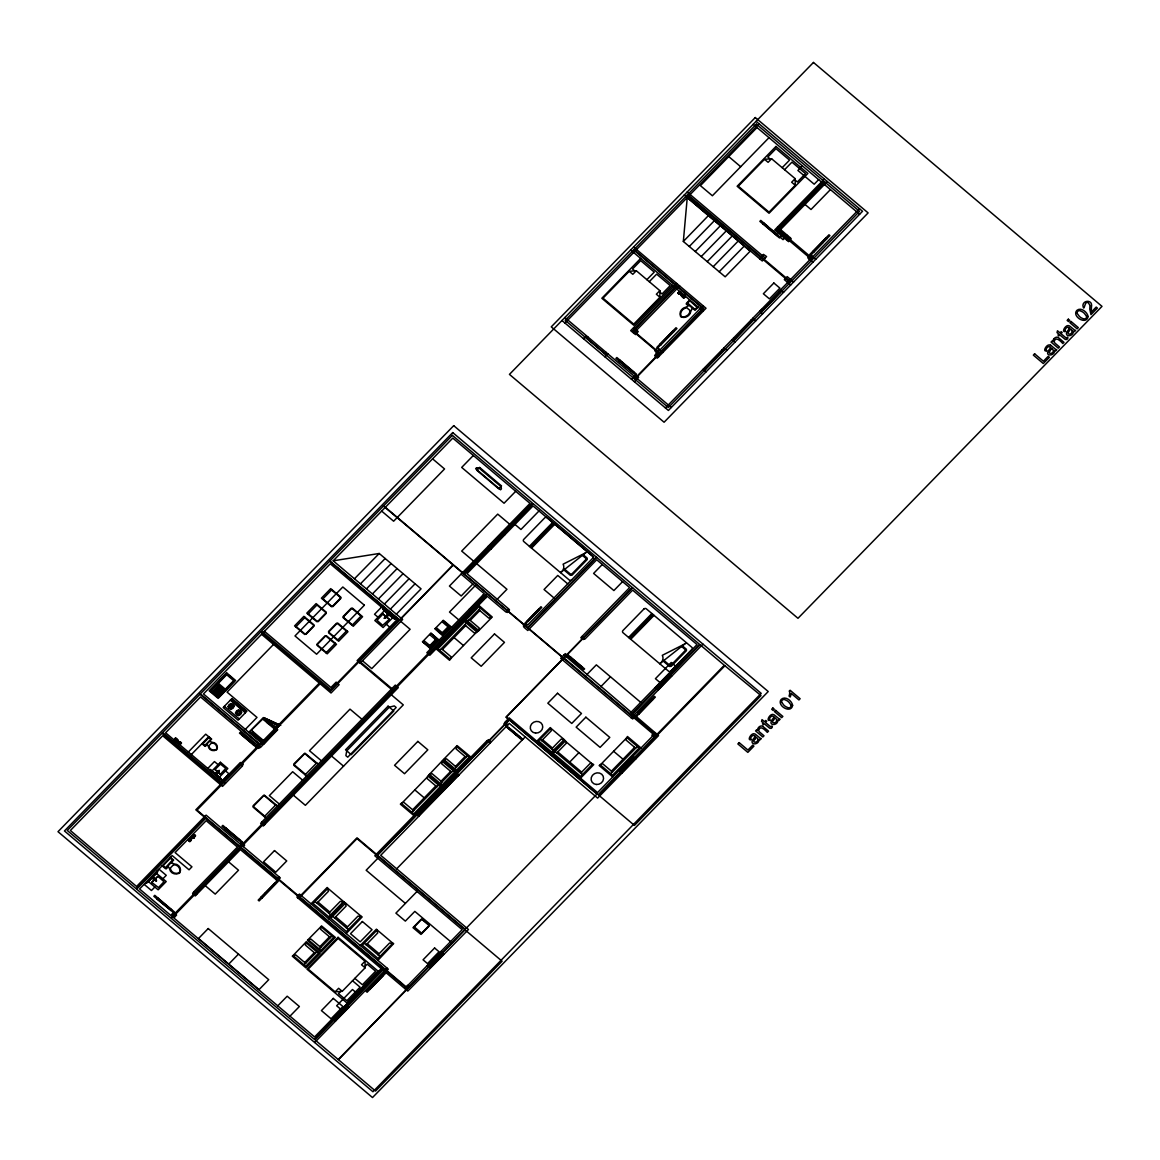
<?xml version="1.0" encoding="UTF-8"?>
<svg xmlns="http://www.w3.org/2000/svg" width="1160" height="1160" viewBox="0 0 1160 1160"><rect width="100%" height="100%" fill="white"/><g stroke="black" fill="none" stroke-linecap="round" stroke-linejoin="round"><path stroke-width="1.5" d="M218.196 770.994L219.24 770.849L217.123 773.14M385.642 617.773L384.221 618.135L385.25 616.975M232.406 706.541C228.708 710.384 230.332 702.09 232.551 706.512M240.004 713.009L240.018 712.312M1054.44 350.595C1055.411 355.569 1045.305 357.019 1048.031 351.291A8.323 7.569 -23.4 0 1 1048.538 350.523L1048.944 349.972A17.965 16.341 -23.4 0 0 1050.685 347.449L1050.627 347.406M238.67 711.602L239.859 712.269M683.341 241.454L687.257 197.533L750.158 251.198L725.174 276.82L683.341 241.454L708.426 215.586M155.077 880.266L156.556 880.933L155.744 879.613M202.942 743.748L208.771 737.659L210.685 738.876M210.83 739.225L205.044 745.242L203.087 744.082M387.005 615.003C386.99 614.409 388.252 615.293 387.947 615.815M217.268 773.198L218.283 771.676M328.599 918.706L344.404 901.929L343.447 901.668L328.729 916.762L313.07 903.524L327.787 888.43L327.178 887.472L311.01 903.829M430.534 648.774L422.399 641.625L430.433 647.816L438.06 640.001L430.78 633.085L439.089 639.986M377.885 960.364L393.689 943.587L392.733 943.327L378.015 958.421L362.355 945.183L377.072 930.088L376.463 929.145L360.296 945.502M551.449 753.58L564.615 739.616L551.565 751.97L538.501 740.936L550.768 728.364L550.26 727.566L536.79 741.197M238.786 711.471C235.552 711.515 238.38 715.879 239.844 713.038M214.977 769.558L220.298 774.402L225.736 768.369L220.458 764.106L215.006 769.529L220.53 774.329M389.267 619.324L383.003 614.017L389.296 619.309L382.684 625.356L377.029 620.296L382.974 614.046M692.433 308.111L690.867 311.214A6.974 6.351 -23.4 0 1 681.428 317.144A2.291 2.088 -23.4 0 1 680.572 316.433A6.974 6.351 -23.4 0 1 686.01 307.11L689.185 305.356M386.802 615.438L385.526 616.975M278.618 726.145L279.024 725.435L263.871 718.49L263.45 719.2L278.618 726.145L277.124 727.929L268.192 723.579M191.661 836.781L193.662 834.403M344.404 902.48L345.535 903.104L330.745 918.299L346.405 931.538L361.123 916.443L362.195 916.908L346.274 933.481M754.58 739.558C751.042 743.241 759.278 743.183 757.611 738.688A4.451 4.045 -23.4 0 0 756.552 737.485L756.131 737.078A14.108 12.847 -23.4 0 1 754.623 739.442L754.653 739.457M427.213 777.157L427.185 778.621L436.87 786.799M773.488 720.128C769.761 723.738 777.939 724.058 776.489 719.447A4.451 4.045 -23.4 0 0 775.387 718.156L774.981 717.736A14.108 12.847 -23.4 0 1 773.459 720.099M1050.133 350.625C1046.392 354.423 1054.745 354.394 1053.091 349.856A4.451 4.045 -23.4 0 0 1052.033 348.667M216.108 772.748L218.283 771.588M451.11 658.227L451.037 656.777L441.423 648.643M626.023 738.543L625.994 739.993L635.665 748.185M386.672 615.308L384.554 618.12M278.4 726.029L277.08 727.552L267.235 722.811M217.079 773.517L216.644 773.821M225.46 783.377L165.59 732.772L200.535 696.928L260.391 747.533L263.305 744.546L203.45 693.941L330.281 563.803L396.735 619.976L357.12 660.62L360.107 663.158L402.636 619.512L333.195 560.816L452.791 438.103L530.018 503.382L449.427 586.061L461.187 595.993L472.83 584.046M564.963 323.017L759.089 123.83M757.031 127.542L700.408 185.643L712.385 195.764L769.008 137.663M210.555 690.142L226.069 674.207M226.099 675.323L211.033 690.765L218.022 696.682L233.073 681.225M212.323 691.867L218.834 685.183M212.526 692.027L219.037 685.357M213.179 692.592L219.689 685.908M213.382 692.766L219.893 686.082M213.991 693.26L220.487 686.589M214.18 693.433L220.69 686.764M214.817 693.97L221.328 687.3M215.02 694.144L221.531 687.474M215.615 694.651L222.125 687.967M640.654 258.433L601.837 298.265L633.751 325.25L672.582 285.418M215.818 694.825L222.329 688.141M629.213 271.281L603.011 298.163L633.737 324.147L659.938 297.264L659.851 290.638L636.303 270.73L629.213 271.281L632.809 274.311L636.303 270.73M216.412 695.318L222.923 688.649M216.615 695.492L223.126 688.822M174.029 739.906L176.436 741.617M174.71 739.196L175.812 738.064L176.799 738.905L175.711 740.036M174.913 739.37L175.812 738.441M217.225 696L223.72 689.315M217.413 696.174L223.923 689.49L218.138 684.603M174.145 740.703L176.117 738.688M176.407 738.949L175.073 740.689M176.117 740.79A5.93 5.394 -23.4 0 0 177.175 739.486L177.944 740.138A5.93 5.394 -23.4 0 0 176.653 741.24L175.291 739.921M218.732 697.058L234.262 681.123M176.262 741.791L177.596 740.428L178.742 741.399L177.422 742.777M273.543 644.423L227.055 692.114L256.998 717.416L245.355 729.365M178.654 743.821L180.452 742.356M179.35 743.111L180.438 741.994L181.438 742.835L180.351 743.952M178.785 744.618L180.743 742.603M177.596 742.588L179.466 744.299L181.047 742.864M295.771 626.908L305.08 617.352M307.98 614.191L317.303 604.621M322.596 599.198L331.919 589.628M583.465 338.662L586.365 335.675M587.003 338.387L588.163 337.197M473.338 455.474L461.695 467.422L504.063 503.237L515.721 491.289M646.874 279.676L654.254 272.107L640.683 260.637L632.534 269.004L634.723 270.86M764.512 159.297L738.311 186.18L769.036 212.164L795.238 185.281L795.151 178.654L771.603 158.746L764.512 159.297L768.109 162.327L771.603 158.746M188.34 752.014L205.712 734.178L208.713 736.716L191.342 754.536M305.558 634.114L313.722 625.747M317.782 621.383L325.945 613.016M332.398 606.39L340.547 598.024M649.266 281.692L656.647 274.137L670.219 285.606L662.07 293.958L659.866 292.117M305.921 634.418L314.07 626.052M318.144 621.688L326.293 613.321M332.76 606.695L340.91 598.328M689.286 246.486L714.386 220.675M695.26 251.531L720.346 225.765M659.851 290.638L656.357 294.219L659.938 297.264M328.469 631.562L336.618 623.196M343.07 616.569L351.219 608.202M316.999 644.148L325.148 635.782M328.817 631.866L336.98 623.5M343.433 616.874L351.582 608.507M317.361 644.452L325.51 636.086M782.173 167.692L789.554 160.124L775.982 148.654L767.833 157.02L770.022 158.876M604.969 353.568L606.129 352.379M784.566 169.708L791.946 162.139L805.518 173.623L797.369 181.975L795.165 180.119M372.403 593.963L397.111 568.603M701.235 256.577L726.305 230.855M605.012 356.888L607.927 353.901M676.686 283.446L630.692 330.629L634.114 333.514L637.014 330.527M207.77 768.428L214.455 761.569L218.124 764.658M241.874 735.135L242.643 734.338M633.693 333.166L679.673 285.969M209.67 770.037L210.236 769.471L220.965 778.548L220.414 779.114M337.458 640.262L346.782 630.692M352.075 625.269L361.383 615.713M325.989 652.848L335.312 643.278M378.392 599.024L403.1 573.663M707.223 261.638L732.264 235.929M263.842 717.996L249.154 732.178L263.363 717.59L277.719 729.741L263.523 744.314L277.24 729.336M679.035 292.175L677.947 293.291L678.933 294.132L680.035 293.016M679.673 291.522L681.79 293.538M678.339 293.262L679.919 291.827M802.386 165.88L797.92 170.462L814.189 184.208L818.656 179.641M678.629 293.524L680.601 291.508M679.745 292.755L680.731 292.305M678.933 293.77L679.832 292.842M252.837 731.51L252.126 732.236L263.146 741.544L263.856 740.82M681.964 293.364L680.63 294.727L681.79 295.699L683.124 294.336M795.151 178.654L791.657 182.236L795.238 185.281M682.732 294.887A5.93 5.394 -23.4 0 1 681.442 295.988L682.211 296.641A5.93 5.394 -23.4 0 1 683.269 295.336M618.773 360.89L619.715 359.933M683.675 296.09L682.573 297.221L683.573 298.062L684.675 296.931M684.371 295.38L683.979 296.337M682.979 297.177L683.878 296.264M381.524 607.115L374.535 614.278L378.029 617.236M384.38 604.085L409.088 578.724M683.269 297.438L685.226 295.423M713.212 266.699L738.224 241.019M685.357 296.22L683.573 297.685M383.51 608.797L382.93 609.391L394.153 618.889L394.733 618.294M623.442 364.617L615.902 358.469L616.845 357.512L636.477 374.114L631.402 379.189M253.445 744.923L254.214 744.126M762.729 223.779L763.657 222.821M689.707 299.889L686.546 303.137L695.058 310.329L698.218 307.095M222.329 780.738L229.013 773.865L225.663 771.038M222.459 780.854L239.554 763.323L242.542 765.861L222.546 786.364L162.69 735.759L70.354 830.502L136.561 886.472L206.088 815.132L280.299 877.873L278.443 879.788M239.728 763.483L240.7 762.482L243.281 764.309L242.121 765.498M257.578 745.155L255.838 746.953L245.659 738.34M390.369 609.145L415.077 583.784M687.561 303.993L686.154 303.906L687.372 304.935L687.967 304.326M719.186 271.759L744.198 246.108M259.985 747.185L258.81 748.374L246.442 737.542M767.847 226.591L783.058 239.67L784.45 238.235M396.343 614.191L421.065 588.845L379.218 553.479L333.195 560.816M668.769 335.138L656.893 347.333L662.94 352.437M669.001 334.906L675.99 327.729L676.947 328.541L654.82 350.798L656.255 352.017M632.664 372.635L633.592 371.678M659.808 344.563L673.409 330.788M660.432 345.086L673.946 331.224M824.354 179.017L774.677 229.985L788.626 241.657L790.496 239.743M659.054 349.145L656.139 352.132L657.038 352.901M703.033 305.704L654.646 355.467L655.371 356.512L657.285 358.135L706.019 308.241L633.577 247.007M777.678 232.507L827.356 181.54M637.246 378.682L638.652 377.247L623.326 364.733M776.606 235.524L777.548 234.567M634.404 381.727L637.304 378.74M188.181 840.014L189.21 839.071L189.558 839.913M193.72 834.446L192.749 835.446L193.676 835.693M188.239 840.072L190.53 837.94M189.428 839.811L190.936 838.274M191.965 837.041L193.561 835.577M193.14 838.1L194.401 837.766L193.14 838.1A5.93 5.394 -23.4 0 0 192.038 836.955M155.947 879.845C158.528 882.789 149.466 877.467 155.425 879.759M155.527 880.498L154.207 878.091L155.425 879.657M762.308 255.577L763.468 254.388L766.586 256.577L762.265 260.986L684.24 195.025M781.579 235.799L779.491 237.96L759.843 221.357L760.786 220.4L767.963 226.475M151.713 882.514L157.847 876.308L164.01 881.702L158.514 887.574L151.67 882.368L157.948 876.394M759.756 258.868L762.671 255.881M830.43 189.588L811.014 209.511L805.026 204.45M784.624 238.38L787.524 235.393M154.86 887.038L151.452 890.517L144.275 884.457L159.065 869.26L166.257 875.336L162.907 878.772M488.331 546.722L501.917 532.788M787.133 240.512L790.047 237.524M790.25 239.554L791.178 238.597L777.591 226.998M490.724 548.752L504.31 534.803M157.659 897.767L156.731 898.724L170.825 910.237M224.793 828.762L225.721 827.805M538.994 510.98L520.956 529.496L514.967 524.436M253.547 806.157L263.726 795.702M294.306 764.338L304.5 753.869M474.991 585.872L449.486 612.045L458.809 619.918M422.878 641.422L430.447 633.534M443.018 635.955L434.884 628.822L443.265 620.281L451.574 627.183M423.052 641.567L424.429 641.001L430.375 646.018M430.679 633.751L430.2 635.086L436.146 640.102M435.536 628.764L436.914 628.198L442.859 633.215M443.163 620.948L442.685 622.282L448.615 627.299M170.607 910.455L171.549 909.498M238.685 840.507L239.612 839.55M812.87 251.691L826.384 237.829M429.824 645.554L435.58 639.639M442.308 632.751L448.064 626.835M809.651 255.939L807.781 257.853L812.856 262.247M813.392 252.14L827.008 238.365M809.883 256.142L822.701 243.005M429.447 646.976L437.059 639.16M441.931 634.172L449.543 626.342M264.335 816.64L275.978 804.692M305.109 774.822L316.752 762.874M809.158 259.13L812.072 256.142M529.395 546.302L552.682 522.406M242.425 841.928L240.323 844.074L242.483 841.986L222.85 825.384L221.923 826.34L229.1 832.416M665.405 407.943L859.545 208.756M172.318 914.08L174.421 911.934L154.787 895.332L153.845 896.288L161.037 902.364M193.749 892.098L192.589 893.287L195.228 895.955L240.41 849.598L278.226 881.354L259.13 900.943L258.173 900.131L265.161 892.968M261.812 822.15L260.652 823.339L263.291 826.007L398.286 687.604L395.299 685.082L261.754 822.092L264.755 824.63M530.12 546.911L553.407 523M469.64 609.362L483.227 595.413M530.83 547.505L554.117 523.61M704.163 370.417L725.13 348.899M733.048 340.779L754.014 319.261M760.844 312.257L781.796 290.754M531.555 548.115L554.842 524.218M472.033 611.378L485.62 597.443M243.267 846.553L244.658 845.133L229.346 832.619M467.726 621.209L480.428 608.188M439.741 650.368L466.334 623.094M470.191 620.411L479.805 610.551M442.424 649.499L465.653 625.66M497.234 599.241L506.949 589.28L476.688 563.702M450.167 659.199L476.774 631.91M478.384 630.213L479.182 627.995L469.278 619.628M491.072 617.192L488.78 618.135L478.877 609.768M449.645 660.345L436.059 648.846L464.363 619.817L478.094 631.345L492.232 617.018L478.616 605.201M527.553 620.832L538.805 609.29M275.95 879.642L278.864 876.656M527.988 621.209L539.327 609.725L538.632 609.13M535.746 613.596L523.32 625.965L524.509 626.98M535.934 613.393L541.764 607.419L540.966 606.738L525.045 623.079L526.843 624.587M265.394 892.721L278.197 879.585M261.087 897.361L274.688 883.587M261.711 897.898L275.21 884.036M602.301 564.485L593.601 573.417L613.886 590.556L622.587 581.624M228.767 964.076L238.467 954.114M297.598 895.984L299.454 894.07L388.296 969.165L386.439 971.08M297.83 896.187L296.902 897.13L407.784 991.089L468.466 929.493L380.712 855.312L509.284 723.405L597.632 798.094L658.547 735.6L564.093 654.835M297.989 898.26L357.019 837.854L377.377 855.065L509.167 719.838L505.977 717.141L563.426 658.198L487.591 594.094L240.903 847.206L299.57 896.796M428.692 775.141L442.641 760.452L456.489 771.965M456.677 771.762L443.135 759.858L457.098 745.619L470.931 757.132M401.52 803.546L428.113 776.243M429.765 774.59L432.057 773.647L441.96 782.014M442.467 761.569L441.67 763.788L451.574 772.154M444.222 759.771L446.513 758.814L456.416 767.195M456.909 746.75L456.126 748.954L466.03 757.335M316.912 903.147L328.469 891.286L327.439 888.792M412.641 809.782L435.855 785.943M441.047 781.245L450.66 771.371M455.488 766.412L465.102 756.552M411.959 812.362L438.552 785.073M440.423 783.594L453.111 770.573M454.865 768.776L467.567 755.74M566.5 656.85L568.24 655.066L584.596 668.899L583.828 669.697L566.66 655.183M584.35 638.536L583.378 639.523L582.581 638.855M416.092 813.972L456.272 772.748M487.258 740.834L488.418 739.645L490.622 741.863L489.65 742.864M505.122 722.52L503.947 723.71L516.722 734.135M569.865 657.879L570.633 657.082M418.485 815.987L458.664 774.764M507.514 724.536L505.76 726.334L515.939 734.933M377.812 858.298L366.154 870.246L405.391 903.408M508.152 728.364L508.935 727.566M328.758 913.181L340.315 901.32L343.099 902.031M293.045 955.564L306.327 941.731L320.174 953.259L305.921 967.875L292.276 956.159L293.161 955.637L305.762 966.294L318.464 953.259L305.79 942.529M308.111 939.687L320.914 950.417L333.601 937.396L321.001 926.738L321.48 925.868L335.327 937.396L321.074 952.012L307.429 940.296L320.928 926.637M308.603 940.02L310.894 939.078L320.798 947.444M321.305 926.999L320.508 929.204L330.411 937.584M293.465 955.884L295.757 954.941L305.645 963.308M306.153 942.862L305.356 945.081L315.259 953.447M334.587 917.922L346.144 906.062L345.114 903.567M581.436 667.667L582.204 666.87M519.738 738.137L520.507 737.339M319.885 946.661L329.498 936.802M304.732 962.524L314.345 952.664M396.676 868.811L525.248 736.89M319.261 949.025L331.949 936.004M304.108 964.888L316.81 951.867M586.641 674.815L596.341 664.854L640.712 702.365M628.589 637.42L651.891 613.524M346.434 927.957L357.99 916.095L360.774 916.806M629.314 638.029L652.601 614.133M630.025 638.638L653.327 614.742M630.75 639.247L654.037 615.351M277.776 1005.836L287.173 996.208L299.382 1006.517L289.986 1016.16M541.705 740.631L551.333 730.742L550.478 728.654M600.75 686.749L610.464 676.788M551.58 748.983L561.208 739.094L563.528 739.688M417.034 891.46L395.908 913.137L405.348 921.112L414.83 911.397L450.559 941.601M366.183 944.82L377.754 932.959L376.71 930.451M565.558 740.761L553.32 753.304L580.652 776.432L592.89 763.874M556.814 752.97L566.225 743.299L566.182 741.878M335.138 991.872L338.618 988.291L342.214 991.321L365.125 967.817L365.023 961.205L338.082 938.426L308.197 969.093L335.138 991.872L342.214 991.321M365.023 961.205L361.529 964.786L365.125 967.817M340.649 991.438L338.502 993.641L346.883 1000.717L360.093 987.174L352.51 980.765M365.095 966.353L367.227 964.163L375.608 971.239L362.413 984.782L354.829 978.373M378.044 954.839L389.601 942.979L392.385 943.689M569.72 762.062L578.898 752.652M421.239 919.198L412.989 927.666L420.978 934.409L429.229 925.956M414.265 926.927L421.544 919.46M381.205 968.629L314.592 1036.967L173.797 917.937L176.596 915.081L161.269 902.567M631.011 712.327L697.044 644.568L632.62 590.121L584.945 639.044L581.957 636.507M332.862 1018.784L346.449 1004.836M655.342 687.909L668.928 673.975M335.269 1020.8L348.856 1006.865M383.946 970.934L386.86 967.947M657.735 689.939L671.321 675.99M314.679 1042.492L384.207 971.152M631.156 717.895L702.946 644.119M421.646 933.162L428.924 925.694M386.193 970.877L366.168 991.423L367.125 992.235L374.114 985.072M369.17 988.74L382.684 974.879M647.135 703.728L632.707 718.982L560.686 658.329L565.268 653.631L566.863 654.979M647.367 703.482L654.356 696.319L655.313 697.131L648.324 704.294M651.775 699.364L638.275 713.226L651.688 699.291L652.514 700.002M369.707 989.19L383.308 975.401L382.466 974.705M374.346 984.826L386.222 972.645M580.682 773.154L590.106 763.497L591.658 763.425M638.798 713.675L652.297 699.813L638.885 713.748M636.216 716.721L648.092 704.54M580.536 778.186L593.76 764.614M600.314 764.918L626.908 737.629M611.422 771.168L634.665 747.33M610.74 773.735L637.347 746.46M405.594 987.276L407.45 985.362L408.885 986.58L406.101 989.437M404.898 988.436L405.826 987.479M407.711 985.58L462.202 929.653L374.81 855.776L487.026 740.631L490.013 743.168M427.62 965.714L441.206 951.765M654.892 732.511L651.862 735.179L653.298 736.397L656.096 733.526M405.507 989.161L408.407 986.174M652.645 736.063L597.559 792.57L509.197 717.88L504.875 722.317L507.877 724.84M619.541 770.573L633.128 756.639M430.012 967.73L443.599 953.795M621.934 772.604L635.52 758.669M789.337 691.041L790.105 690.258L800.124 698.726L798.935 699.944L791.135 693.346A10.759 9.787 -23.4 0 1 790.178 697.029L789.046 696.043A8.714 7.931 -23.4 0 0 789.438 691.026M360.441 583.842L385.178 558.511M366.415 588.903L391.152 563.572M354.452 578.782L379.218 553.479M475.875 632.823L474.338 632.997L464.652 624.82M402.404 802.633L403.955 802.459L413.641 810.637M601.199 764.005L602.75 763.831L612.422 772.009M387.599 615.859L385.555 617.801L385.018 617.236M218.268 770.936L216.137 772.966L216.644 773.589M385.874 617.265L387.585 616.033M1065.562 331.368C1060.834 333.369 1065.533 323.64 1069.361 325.873A7.511 6.829 -23.4 0 1 1070.231 326.496L1073.522 329.223A15.675 14.268 -23.4 0 0 1074.334 329.846A3.784 3.437 -23.4 0 0 1075.668 330.353L1074.421 331.63A3.726 3.393 -23.4 0 1 1073.29 331.107C1074.001 336.618 1064.271 337.546 1066.866 331.949A8.323 7.569 -23.4 0 1 1067.389 331.195L1067.794 330.644A17.965 16.341 -23.4 0 0 1069.534 328.12L1069.332 327.961M1046.711 350.697C1041.985 352.712 1046.682 342.969 1050.511 345.201M770.081 720.186C765.368 722.245 770.052 712.443 773.88 714.705A7.511 6.829 -23.4 0 1 774.749 715.328L778.056 718.054A15.675 14.268 -23.4 0 0 778.867 718.663A3.784 3.437 -23.4 0 0 780.187 719.171L778.94 720.462A3.726 3.393 -23.4 0 1 777.823 719.939C778.563 725.478 768.717 726.276 771.4 720.78A8.323 7.569 -23.4 0 1 771.908 720.012L772.313 719.461A17.965 16.341 -23.4 0 0 774.053 716.952M751.245 739.529C746.518 741.515 751.202 731.815 755.044 734.034A7.511 6.829 -23.4 0 1 755.914 734.657L759.206 737.383A15.675 14.268 -23.4 0 0 760.017 738.007A3.784 3.437 -23.4 0 0 761.352 738.514L760.105 739.79A3.726 3.393 -23.4 0 1 758.973 739.268C759.452 745.097 749.722 745.431 752.55 740.109A8.323 7.569 -23.4 0 1 753.072 739.355L753.478 738.804A17.965 16.341 -23.4 0 0 755.218 736.281M587.207 551.58L560.526 572.62A6.888 6.264 -23.4 0 0 563.107 564.18L585.655 552.798M686.401 642.698L659.736 663.752A6.888 6.264 -23.4 0 0 662.302 655.313L684.864 643.916M770.892 726.595C773.372 724.463 772.516 729.336 769.979 728.306A8.627 7.859 -23.4 0 1 768.486 727.233L764.295 723.753L763.425 724.637L762.468 723.84L763.338 722.941L761.555 721.433L762.004 719.591L764.527 721.723L765.731 720.49L766.673 721.303L765.484 722.535L770.443 726.61M1066.301 337.792C1069.23 335.544 1067.823 340.532 1065.46 339.488A8.627 7.859 -23.4 0 1 1063.966 338.401L1059.776 334.921L1058.891 335.82L1057.949 335.008L1058.819 334.109L1057.035 332.601L1057.485 330.76L1060.008 332.891L1061.197 331.673L1062.154 332.47L1060.951 333.703L1065.924 337.777M227.882 706.658L229.013 706.571M233.174 706.237L234.305 706.15M235.364 712.979L236.495 712.892M240.656 712.573L241.787 712.486M218.66 771.676L219.182 770.327L217.964 771.197M1083.716 319.014L1081.047 317.738A23.983 21.823 -23.4 0 1 1079.307 316.303L1077.132 313.345M788.235 707.832L785.566 706.556A23.983 21.823 -23.4 0 1 783.827 705.135L781.652 702.163M491.463 617.497L478.775 606.782L466.073 619.817L478.747 630.547M209.539 741.269L212.207 742.298A5.785 5.263 -23.4 0 1 216.935 749.331A1.899 1.725 -23.4 0 1 216.238 750.027A5.785 5.263 -23.4 0 1 208.278 746.33L206.915 743.952M171.085 862.707L174.319 863.954A6.974 6.351 -23.4 0 1 180.003 872.436A2.291 2.088 -23.4 0 1 179.176 873.277A6.974 6.351 -23.4 0 1 169.577 868.811L167.939 865.955M153.816 877.873L152.975 878.874M435.304 628.575L442.917 634.999L450.544 627.183L442.975 620.788M443.83 759.466L456.518 770.167L469.22 757.146L456.547 746.416M429.374 774.285L442.076 785.001L454.763 771.965L442.105 761.236M384.395 618.382L385.903 617.57M1052.062 348.623L1051.612 348.246A14.108 12.847 -23.4 0 1 1050.09 350.61M756.103 121.307L862.533 211.28L668.407 410.466L561.962 320.493M753.188 124.294L859.618 214.267M826.166 237.655L827.123 238.467M728.726 156.585L740.689 166.721M822.57 242.904L829.922 235.596L828.965 234.784L809.854 254.388L815.77 259.26M812.653 251.517L813.61 252.329M763.439 223.039L777.432 234.682M762.932 223.575L776.823 235.306M687.155 192.038L765.18 257.998M793.585 282.025L787.219 276.631L784.305 279.618L790.685 285.012M780.607 289.739L783.594 292.276M778.853 291.537L780.057 292.552M761.395 309.459L762.584 310.474M759.64 311.257L762.642 313.78M752.826 318.246L755.812 320.784M751.071 320.044L752.274 321.059M630.678 249.994L703.105 311.228M682.95 294.51L684.951 296.09M679.861 292.639L681.399 293.93M682.645 294.814L684.096 296.22M733.598 337.966L734.802 338.981M681.442 295.988L682.211 296.641M731.859 339.764L734.846 342.287M723.927 347.899L726.928 350.421M722.187 349.682L723.376 350.697M673.206 330.6L674.163 331.412M704.714 367.604L705.918 368.619M702.975 369.402L705.962 371.925M659.692 344.462L660.649 345.274M633.606 327.642L638.217 331.543L635.665 334.602L634.23 333.399M655.748 354.22L658.735 356.758M619.498 360.151L633.389 371.896M618.889 360.774L632.882 372.418M564.876 317.507L671.307 407.479M585.205 336.879L606.752 355.09M583.204 554.726L587.178 558.105L587.293 559.453L571.981 575.229L570.372 575.346L563.948 569.923M582.407 555.365L585.785 558.25L585.887 559.57L571.923 573.924L570.285 573.968L564.746 569.299M682.399 645.859L686.372 649.237L686.473 650.629L671.147 666.376L669.566 666.478L663.143 661.055M681.601 646.482L684.98 649.368L685.096 650.659L671.205 664.999L669.581 665.173L663.94 660.432M432.578 458.838L444.555 468.959L393.632 521.217L381.654 511.096M509.704 524.233L497.727 514.112L461.695 551.072L473.671 561.193M675.845 666.318L671.249 662.447L655.429 678.673L660.025 682.558M567.747 583.871L557.772 575.433L544.04 589.512L554.016 597.951M501.613 532.527L504.6 535.064M668.639 673.713L671.625 676.251M500.946 533.774L501.54 534.282L489.897 546.229L489.302 545.722M670.35 676.99L669.755 676.483L658.111 688.431L658.706 688.938M501.352 534.485L503.135 536.007M667.768 675.163L669.566 676.686M490.086 546.026L491.884 547.549M656.516 686.72L658.3 688.242M488.026 546.476L491.013 548.999M655.052 687.663L658.039 690.186M582.392 639.058L580.798 637.71L629.634 587.583L596.704 559.758L527.771 630.489L524.102 627.4L527.017 624.413L527.684 624.979L593.717 557.221L533.02 505.92L466.987 573.663L508.66 608.899L505.745 611.885L487.301 596.284L429.838 655.24L426.837 652.717L484.3 593.76L461.086 574.113M638.058 713.052L639.015 713.85M527.38 620.687L528.177 621.354M570.459 657.27L582.03 667.043M570.038 657.705L581.61 667.493M508.486 609.072L509.486 609.913L508.907 610.885L507.355 612.48L506.151 611.465M482.937 595.167L485.924 597.69M482.255 596.414L482.864 596.922L471.207 608.87L470.612 608.362M482.661 597.125L484.459 598.633M627.429 736.484L641.03 747.982M626.588 737.354L639.16 747.982L612.553 775.271L599.981 764.643M471.409 608.666L473.208 610.189M469.35 609.101L472.337 611.639M632.823 756.392L635.811 758.915M631.953 757.828L633.751 759.351M477.108 632.2L464.536 621.557L437.929 648.846L450.5 659.475M613.611 751.274L623.036 759.249M620.702 769.385L622.5 770.907M619.237 770.327L622.224 772.864M454.038 637.579L463.478 645.554M599.125 765.513L612.726 777.011M550.841 728.234L563.934 739.312M565.239 741.08L592.572 764.208M557.786 751.956L581.653 772.154M542.59 739.703L552.479 748.069M555.074 751.506L582.407 774.619M400.795 621.412L410.118 629.285L371.765 668.624L362.457 660.75M540.111 739.283L553.175 750.317M516.91 734.309L522.899 739.37M386.309 624.24L389.745 627.139M508.762 727.74L520.419 737.441M508.254 728.262L519.912 737.963M516.142 735.106L522.13 740.167M340.895 597.226L330.716 588.627L321.392 598.183L331.571 606.782M331.557 589.99L340.547 597.588M352.408 608.115L362.587 616.714L353.263 626.284L343.084 617.671M352.06 608.478L361.036 616.062M322.944 598.836L331.919 606.433M343.433 617.323L352.423 624.907M326.279 612.219L316.1 603.606L306.791 613.176L316.97 621.774M316.955 604.984L325.931 612.582M337.792 623.109L347.971 631.707L338.662 641.277L328.483 632.664M337.444 623.471L346.419 631.054M308.342 613.828L317.318 621.412M328.831 632.301L337.806 639.899M314.055 624.95L303.876 616.337L294.567 625.907L304.746 634.505M326.322 635.695L336.501 644.293L327.192 653.848L317.013 645.25M304.732 617.714L313.707 625.298M325.974 636.057L334.964 643.64M391.311 694.767L403.288 704.889L305.385 805.33L293.422 795.209M296.119 626.559L305.094 634.143M317.361 644.887L326.337 652.486M455.967 772.487L458.968 775.025M457.692 775.764L457.098 775.257L444.875 787.799L445.469 788.307M454.807 773.691L457.794 776.214M264.48 631.315L330.933 687.488L336.154 682.138L339.14 684.661L331.02 692.999L261.58 634.303M443.265 786.088L445.063 787.611M428.635 775.097L442.236 786.596L413.946 815.625L400.345 804.141M444.686 789.105L444.091 788.597L431.868 801.154L432.462 801.661M361.978 719.273L350.001 709.137L309.488 750.723L321.45 760.844M442.105 787.278L443.903 788.8M427.779 775.967L440.365 786.596L413.772 813.899L401.186 803.271M430.259 799.428L432.057 800.951M431.679 802.459L431.085 801.952L418.861 814.494L419.456 815.002M428.794 800.371L430.897 802.14M414.816 789.902L424.255 797.862M417.252 812.768L419.05 814.291M415.787 813.711L418.789 816.248M331.571 756.059L343.548 766.18M227.258 674.12L234.248 680.021M227.273 675.221L233.058 680.122M318.246 764.135L304.892 753.144L293.857 763.947L293.828 765.281L306.602 776.083M305.08 753.826L316.317 763.323M262.784 719.055L276.196 730.394M218.921 683.805L224.707 688.692M232.116 699.277L246.079 711.095M237.582 704.308L240.135 706.469M237.046 704.874L239.598 707.034M231.144 700.277L245.108 712.08M230.362 700.161L245.325 712.805M210.569 691.244L217.543 697.16M294.321 764.889L305.544 774.372M224.344 706.324L239.308 718.982M251.633 730.495L265.046 741.835M250.096 732.105L263.508 743.43M249.864 732.337L263.276 743.676M302.63 780.158L292.654 771.734L269.352 795.63L279.328 804.054M246.239 737.383L240.25 732.322L239.482 733.12L245.456 738.18M242.469 734.526L254.127 744.227M241.962 735.034L253.619 744.749M422.226 919.126L429.214 925.028M421.935 919.431L428.924 925.332M205.944 744.966L205.465 746.387L205.61 745.3M277.486 805.968L264.118 794.977L253.097 805.779L253.069 807.113L265.829 817.916M264.32 795.659L275.543 805.141M413.961 926.666L421.95 933.423M440.901 951.519L443.888 954.042M442.627 954.782L442.033 954.288L430.375 966.236L430.983 966.744M440.032 952.969L441.829 954.477M177.175 739.486L177.944 740.138M177.973 742.197L179.524 743.502M253.547 806.707L264.77 816.19M428.779 964.511L430.577 966.034M427.315 965.454L430.302 967.991M345.549 903.06L361.267 916.342M327.874 888.284L343.592 901.566M377.159 929.943L392.877 943.239M335.661 916.82L347.507 926.855M317.985 902.045L329.832 912.079M367.256 943.718L379.117 953.737M314.998 901.538L330.673 914.79M332.673 916.313L348.348 929.552M364.283 943.211L379.943 956.449M225.518 828.022L239.395 839.767M224.91 828.646L238.887 840.289M274.47 883.398L275.427 884.21M228.535 861.779L238.511 870.217L215.224 894.113L205.248 885.674M194.358 834.997L195.489 835.954L194.518 836.94L193.387 835.983M194.169 835.2L195.097 835.983M192.792 834.577L194.807 836.273M193.589 835.794L194.518 836.577M191.472 836.635L192.85 837.781L191.719 838.941L190.356 837.781M260.971 897.26L261.928 898.072M368.952 988.552L369.924 989.364M189.849 839.622L190.98 840.58L190.008 841.565L188.877 840.623M189.66 839.826L190.588 840.609M188.282 839.202L190.298 840.898M188.573 839.811L190.008 841.203M357.048 993.409L352.466 989.523L336.646 1005.763L341.228 1009.635M346.158 1004.589L349.145 1007.112M170.418 857.341L173.652 860.082L165.373 868.579L162.125 865.838M347.884 1007.866L347.275 1007.359L335.631 1019.307L336.24 1019.814M345.288 1006.039L347.087 1007.547M166.75 867.158L167.359 867.68L166.184 868.898L166.358 867.564M196.62 894.519L193.633 891.996L237.423 847.061L206.175 820.657L175.073 852.557L191.951 866.824L189.051 869.812L172.159 855.543L139.562 888.995L170.81 915.414L172.202 913.979L175.189 916.516M334.036 1017.581L335.834 1019.104M332.572 1018.523L335.559 1021.061M157.557 871.261L146.377 882.963M157.137 871.261L157.731 871.769L146.812 882.963L146.218 882.456M157.441 897.97L171.332 909.715M1071.927 330.527C1073.232 335.168 1065.46 335.226 1068.969 331.296A14.108 12.847 -23.4 0 0 1070.491 328.933L1070.897 329.295A4.451 4.045 -23.4 0 1 1071.97 330.498M1086.47 316.173L1084.339 313.345A24.737 22.504 -23.4 0 0 1082.599 311.924L1079.931 310.648A2.45 2.233 -23.4 0 0 1076.973 313.374M790.989 705.004L788.858 702.177A24.737 22.504 -23.4 0 0 787.118 700.741L784.45 699.48A2.45 2.233 -23.4 0 0 781.506 702.206M238.525 709.731L238.539 710.79M238.597 714.676L238.612 715.735M231.043 703.409L231.057 704.468M231.115 708.354L231.13 709.413M791.135 704.961A2.538 2.305 -23.4 0 1 788.206 707.977M769.863 720.302A3.146 2.857 -23.4 0 1 772.313 716.068A2.146 1.943 -23.4 0 1 773.647 716.691M762.758 726.392A7.714 7.018 -23.4 0 1 763.671 727.073L768.529 731.148L767.326 732.366C764.338 729.176 760.134 725.188 758.741 730.162A1.754 1.595 -23.4 0 0 758.785 730.8L759.22 731.597A6.699 6.09 -23.4 0 0 760.061 732.438L764.005 735.788L762.816 737.006L755.581 730.901L756.654 729.799L757.639 730.438A3.697 3.364 -23.4 0 1 758.393 727.74A3.538 3.219 -23.4 0 1 762.845 726.189M751.028 739.63A3.146 2.857 -23.4 0 1 753.463 735.411A2.146 1.943 -23.4 0 1 754.812 736.02M277.472 723.854A2.827 2.567 -23.4 0 1 280.27 725.13M277.733 723.971A2.654 2.421 -23.4 0 1 279.995 725M193.894 837.332A5.93 5.394 -23.4 0 1 192.56 836.418M592.63 558.337A1.696 1.537 -23.4 0 0 592.601 556.133L547.1 517.679A1.696 1.537 -23.4 0 0 544.736 517.853L523.769 539.371A1.696 1.537 -23.4 0 0 523.812 541.575L569.299 580.029A1.696 1.537 -23.4 0 0 571.663 579.855M1086.601 316.129A2.538 2.305 -23.4 0 1 1083.687 319.145M1065.344 331.47A3.146 2.857 -23.4 0 1 1067.78 327.25A2.146 1.943 -23.4 0 1 1069.129 327.86M1058.239 337.575A7.714 7.018 -23.4 0 1 1059.153 338.242L1063.995 342.316L1062.806 343.534C1060.066 340.402 1055.411 336.298 1054.193 341.461A1.754 1.595 -23.4 0 0 1054.266 341.968L1054.701 342.765A6.699 6.09 -23.4 0 0 1055.542 343.621L1059.486 346.956L1058.283 348.174L1051.062 342.07L1052.134 340.967L1053.12 341.62A3.697 3.364 -23.4 0 1 1053.86 338.908M1053.904 338.938A3.538 3.219 -23.4 0 1 1058.326 337.357M1054.455 350.45A3.726 3.393 -23.4 0 0 1055.571 350.973L1056.818 349.682A3.784 3.437 -23.4 0 1 1055.498 349.174A15.675 14.268 -23.4 0 1 1054.687 348.551L1051.496 345.897A7.511 6.829 -23.4 0 0 1050.525 345.187M1046.494 350.798A3.146 2.857 -23.4 0 1 1048.944 346.579A2.146 1.943 -23.4 0 1 1050.293 347.188M1091.516 305.849L1091.284 310.257A6.844 6.22 -23.4 0 0 1091.415 311.967L1096.2 307.081L1097.374 308.082L1090.966 314.65L1089.762 308.995A24.78 22.547 -23.4 0 0 1089.878 305.341C1084.702 294.974 1084.397 315.027 1082.889 305.239C1083.556 299.773 1092.43 300.048 1091.516 305.849M215.832 773.241L215.948 773.154M177.132 741.399L178.249 741.385L177.147 741.327M191.255 837.955L192.371 837.897L191.255 837.911M681.137 294.742L682.254 294.698L681.152 294.698M792.628 705.352C791.149 714.241 776.446 705.642 781.115 699.48C785.175 695.449 791.932 700.857 792.628 705.352M1088.094 316.52C1086.586 325.612 1071.477 316.448 1076.828 310.416C1080.989 306.849 1087.384 312.113 1088.094 316.52M152.757 878.352L153.758 877.612L152.757 878.294M163.125 865.708L165.59 867.579L172.579 859.922L170.23 858.327L163.139 865.635M687.547 303.007L694.811 309.357L697.174 307.356L689.91 300.861L687.561 302.963M346.753 750.839L345.868 755.624L347.724 757.19L396.169 707.484L394.313 705.918L389.282 707.194L346.753 750.839M263.668 717.649L280.575 725.391L263.668 717.649M453.72 425.662L58 831.691L372.505 1097.548L768.224 691.534L453.72 425.662M755.29 117.537L551.261 326.859L664.086 422.24L868.115 212.904L755.29 117.537M452.719 432.578L64.453 830.952L372.94 1091.748L761.207 693.375L452.719 432.578M813.464 62.451L509.443 374.39L797.979 618.309L1102 306.37L813.464 62.451M161.979 733.265L67.251 830.444L136.097 888.647L205.189 817.756L195.823 809.825L221.444 783.536L161.979 733.265M200.013 694.231L162.748 732.467L222.213 782.739L259.477 744.503L200.013 694.231M260.768 631.895L200.405 693.839L259.869 744.096L320.232 682.167L260.768 631.895M329.672 561.208L261.536 631.098L330.788 689.635L398.909 619.745L329.672 561.208M383.438 506.036L329.861 561.005L399.504 619.875L453.082 564.905L383.438 506.036M452.342 435.348L383.626 505.847L463.652 573.49L532.353 502.99L452.342 435.348M633.693 250.009L565.181 320.32L634.418 378.841L659.228 353.394L632.693 330.962L676.396 286.114L633.693 250.009M687.068 195.257L634.085 249.618L703.728 308.488L634.824 379.189L668.348 407.522L790.236 282.46L687.068 195.257M756.349 124.149L687.634 194.648L790.815 281.865L812.159 259.956L776.649 229.926L824.006 181.337L756.349 124.149M226.649 672.887L209.177 690.809L218.152 698.392L235.625 680.471L226.649 672.887M175.421 738.093L174.507 739.021L175.914 740.211L176.813 739.283L175.421 738.093M180.047 742.023L179.147 742.951L180.54 744.126L181.453 743.197L180.047 742.023M231.913 698.566L223.169 707.527L238.133 720.172L246.877 711.211L231.913 698.566M775.953 146.45L737.136 186.267L769.051 213.266L807.882 173.434L775.953 146.45M208.974 736.817L202.101 743.864L204.798 746.141L211.656 739.094L208.974 736.817M476.557 467.813L475.643 468.741L500.554 489.796L501.453 488.867L500.946 486.548L479.08 468.06L476.557 467.813M479.66 467.465L476.876 470.322L498.742 488.81L501.526 485.938L479.66 467.465M211.555 742.98L208.945 745.663A5.394 4.901 -23.4 0 0 215.6 749.853A1.899 1.725 -23.4 0 0 216.673 748.751A5.394 4.901 -23.4 0 0 211.555 742.98M364.37 605.201L316.607 654.226L294.988 635.941L342.824 586.989L364.37 605.201M676.788 286.447L633.505 330.861L659.649 352.959L702.931 308.546L676.788 286.447M209.815 769.529L220.936 778.94L209.815 769.529M220.444 762.279L212.062 770.878L219.443 777.113L227.824 768.514L220.444 762.279M678.846 292.001L677.933 292.929L679.339 294.103L680.238 293.175L678.846 292.001M683.472 295.916L682.573 296.844L683.965 298.033L684.878 297.105L683.472 295.916M383.09 608.87L394.704 618.701L383.09 608.87M384.236 610.87L374.825 620.527L383.104 627.531L392.529 617.874L384.236 610.87M321.03 682.848L196.997 810.101L240.106 846.539L392.471 690.2L358.947 661.867L330.6 690.939L321.03 682.848M824.803 182.018L778.418 229.607L813.131 258.955L859.531 211.367L824.803 182.018M205.798 818.249L136.691 889.154L170.621 917.821L239.714 846.931L205.798 818.249M453.27 565.079L359.527 661.273L393.051 689.605L486.794 593.427L453.27 565.079M156.528 873.364L148.48 881.629L158.151 889.821L166.213 881.557L156.528 873.364M190.051 839.419L188.688 840.812L189.617 841.594L190.98 840.202L190.051 839.419M194.561 834.794L193.198 836.186L194.126 836.969L195.489 835.577L194.561 834.794M173.522 864.765L170.375 867.999A6.496 5.916 -23.4 0 0 178.408 873.059A2.291 2.088 -23.4 0 0 179.698 871.726A6.496 5.916 -23.4 0 0 173.522 864.765M533.15 503.658L464.45 574.157L527.698 627.633L596.414 557.134L533.15 503.658M773.851 283.011L763.367 293.755L769.428 298.874L779.911 288.13L773.851 283.011M240.512 847.612L171.419 918.503L314.287 1039.287L383.395 968.383L240.512 847.612M388.078 706.164L345.535 749.809L351.277 754.682L393.82 711.022L388.078 706.164M274.5 850.585L263.567 861.808L275.805 872.16L286.738 860.938L274.5 850.585M494.493 633.94L471.207 657.836L481.183 666.275L504.47 642.379L494.493 633.94M208.22 928.536L198.505 938.498L259.028 989.654L268.728 979.692L208.22 928.536M596.602 557.308L527.901 627.807L563.615 657.995L632.33 587.496L596.602 557.308M417.846 741.399L394.56 765.31L404.536 773.735L427.822 749.838L417.846 741.399M357.033 838.593L299.962 897.144L407.726 988.233L464.783 929.682L357.033 838.593M563.63 658.358L506.369 717.112L598.154 794.702L655.414 735.962L563.63 658.358M632.519 587.671L564.007 657.966L631.054 714.647L699.567 644.351L632.519 587.671M509.37 720.012L377.58 855.224L465.174 929.276L596.965 794.063L509.37 720.012M557.525 693.245L547.824 703.207L571.764 723.448L581.479 713.487L557.525 693.245M643.93 608.986L622.978 630.489A1.696 1.537 -23.4 0 0 623.007 632.707L668.508 671.161A1.696 1.537 -23.4 0 0 670.857 670.987L691.824 649.47A1.696 1.537 -23.4 0 0 691.795 647.265L646.294 608.812A1.696 1.537 -23.4 0 0 643.93 608.986M338.067 937.323L307.008 969.194L346.927 1002.921L377.971 971.065L338.067 937.323M362.384 921.518L350.508 933.698L360.165 941.862L372.041 929.682L362.384 921.518M585.858 717.184L576.143 727.146L600.097 747.388L609.798 737.426L585.858 717.184M333.297 998.397L321.421 1010.592L331.079 1018.755L342.954 1006.576L333.297 998.397M383.989 968.89L314.896 1039.795L338.242 1059.53L407.334 988.624L383.989 968.89M699.973 644.684L631.852 714.589L656.183 735.164L724.318 665.26L699.973 644.684M434.594 947.981L423.052 959.813L427.533 963.597L439.06 951.765L434.594 947.981M464.971 929.841L338.43 1059.689L375.536 1091.053L502.091 961.219L464.971 929.841M724.913 665.767L598.763 795.223L634.447 825.413L760.989 695.579L724.913 665.767M1034.619 353.8L1033.342 355.119L1043.304 363.544L1049.38 357.324L1048.19 356.323L1043.42 361.238L1034.619 353.8M1068.345 319.188L1067.157 320.406L1068.563 321.595L1069.766 320.377L1068.345 319.188M1071.101 321.508L1069.911 322.726L1077.132 328.845L1078.322 327.613L1071.101 321.508M739.152 742.617L737.861 743.937L747.837 752.376L753.898 746.156L752.724 745.155L747.939 750.056L739.152 742.617M772.879 708.02L771.69 709.238L773.096 710.428L774.285 709.21L772.879 708.02M775.619 710.34L774.431 711.558L781.666 717.663L782.855 716.445L775.619 710.34M690.055 310.532L686.822 307.791A6.496 5.916 -23.4 0 0 680.862 315.694A2.291 2.088 -23.4 0 0 682.196 316.81A6.496 5.916 -23.4 0 0 690.055 310.532M238.235 714.807A2.262 2.059 -23.4 0 0 240.642 711.834A2.262 2.059 -23.4 0 0 236.829 711.544A2.262 2.059 -23.4 0 0 238.235 714.807M238.162 715.328A2.827 2.567 -23.4 0 0 241.164 711.616A2.827 2.567 -23.4 0 0 236.393 711.254A2.827 2.567 -23.4 0 0 238.162 715.328M230.68 709.007A2.827 2.567 -23.4 0 0 233.682 705.28A2.827 2.567 -23.4 0 0 228.911 704.917A2.827 2.567 -23.4 0 0 230.68 709.007M230.753 708.485A2.262 2.059 -23.4 0 0 233.16 705.512A2.262 2.059 -23.4 0 0 229.346 705.222A2.262 2.059 -23.4 0 0 230.753 708.485M535.558 733.077A6.337 5.756 -23.4 0 0 542.329 724.739A6.337 5.756 -23.4 0 0 531.642 723.898A6.337 5.756 -23.4 0 0 535.558 733.077M596.385 784.493A6.337 5.756 -23.4 0 0 603.157 776.17A6.337 5.756 -23.4 0 0 592.47 775.315A6.337 5.756 -23.4 0 0 596.385 784.493"/></g></svg>
